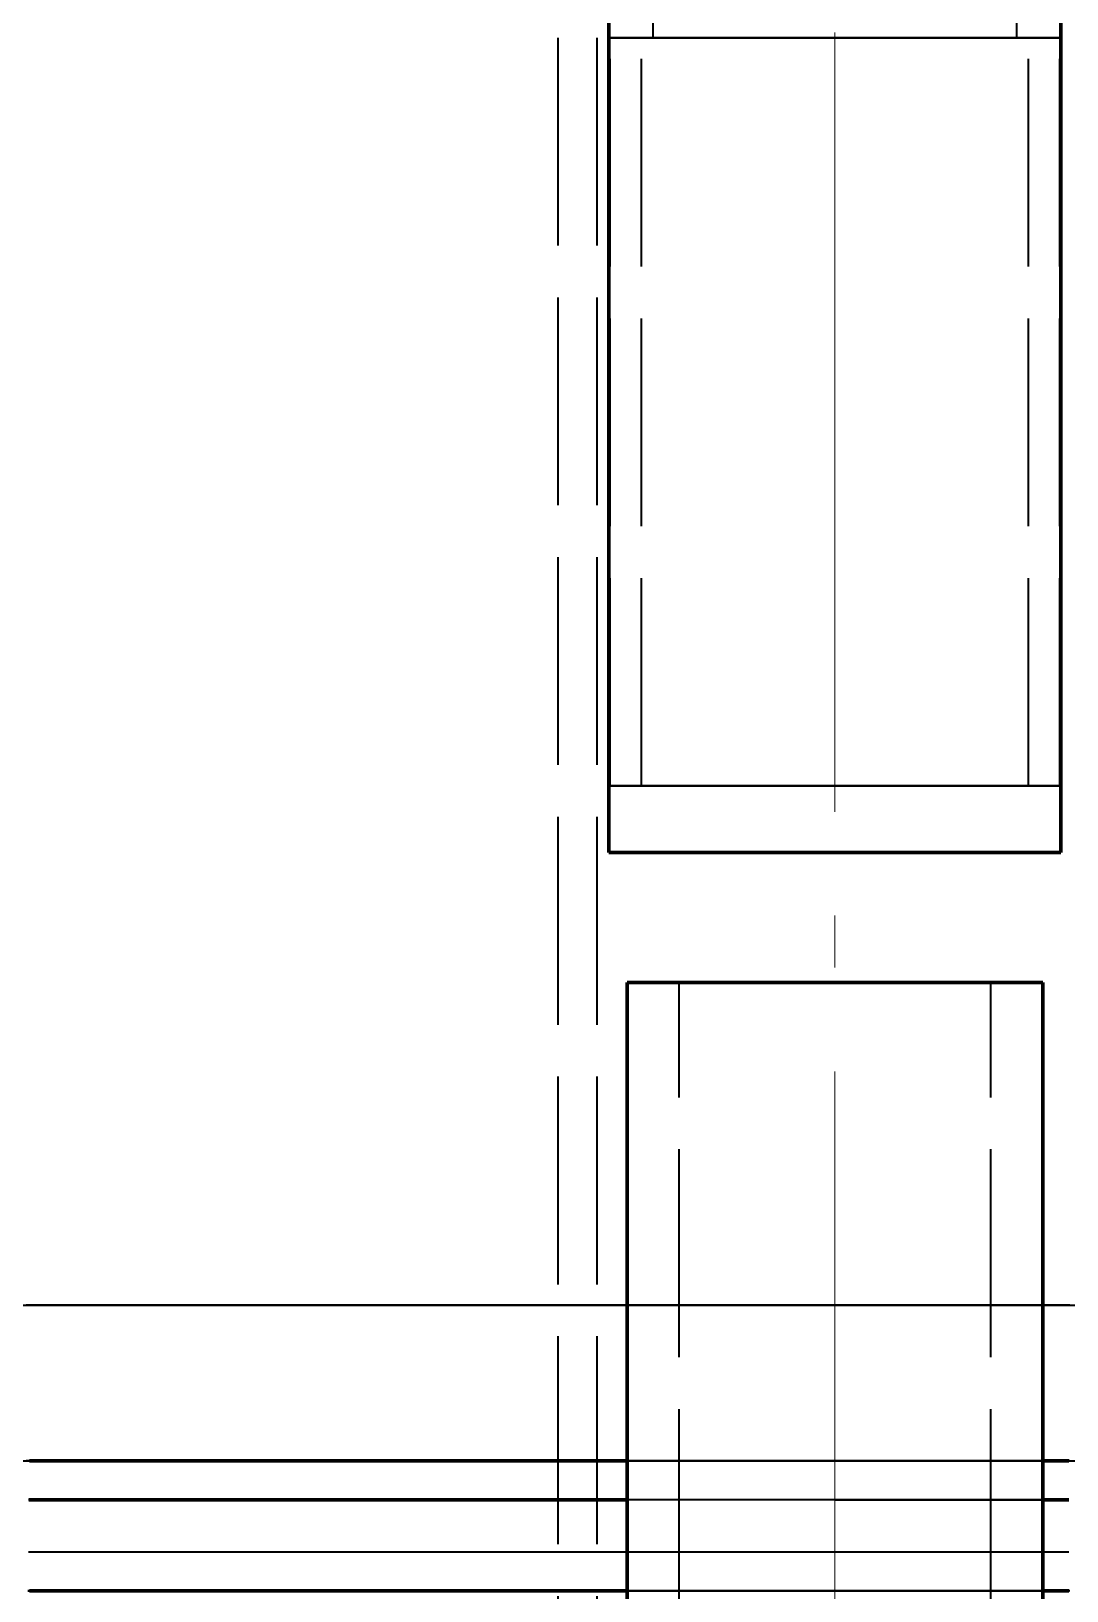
# Model space of a CAD drawing. Header units: millimetres. Extents: x 0 to 2382, y 0 to 420.
# Drawn here: x 300.94 to 320.87, y 313.33 to 343.36 of the extents above; entities that cross this region are included whole.
import ezdxf

# ---------------------------------------------------------------- set-up
doc = ezdxf.new("R2010")
doc.units = ezdxf.units.MM
doc.linetypes.add('IRAM-E-TRAZOS', pattern=[5, 4, -1])
doc.linetypes.add('IRAM-F-TRAZO-PUNTO', pattern=[20, 15, -2, 1, -2])
for name, color, linetype, lineweight in [('01-VISIBLE', 7, 'CONTINUOUS', 70), ('02-OCULTA', 4, 'IRAM-E-TRAZOS', 35), ('03-EJE', 1, 'IRAM-F-TRAZO-PUNTO', 18)]:
    doc.layers.add(name, color=color, linetype=linetype, lineweight=lineweight)

msp = doc.modelspace()

# ---------------------------------------------------------------- linework, layer by layer
at = {"layer": '01-VISIBLE'}
for p, q in [((312.062, 337.541), (312.062, 327.541)), ((320.762, 337.541), (320.762, 327.541)), ((312.412, 192.828), (312.412, 325.041)), ((320.412, 192.828), (320.412, 325.041))]:
    msp.add_line(p, q, dxfattribs=at)
for points in [[(312.062, 337.541), (312.062, 337.791), (312.062, 338.041), (312.062, 338.291), (312.062, 338.541), (312.062, 338.791), (312.062, 339.041), (312.062, 339.291), (312.062, 339.541), (312.062, 339.791), (312.062, 340.041), (312.062, 340.291), (312.062, 340.541), (312.062, 340.791), (312.062, 341.041), (312.062, 341.291), (312.062, 341.541), (312.062, 341.791), (312.062, 342.041), (312.062, 342.291), (312.062, 342.541), (312.062, 342.791), (312.062, 343.041), (312.062, 343.291), (312.062, 343.541)], [(320.762, 337.541), (320.762, 337.791), (320.762, 338.041), (320.762, 338.291), (320.762, 338.541), (320.762, 338.791), (320.762, 339.041), (320.762, 339.291), (320.762, 339.541), (320.762, 339.791), (320.762, 340.041), (320.762, 340.291), (320.762, 340.541), (320.762, 340.791), (320.762, 341.041), (320.762, 341.291), (320.762, 341.541), (320.762, 341.791), (320.762, 342.041), (320.762, 342.291), (320.762, 342.541), (320.762, 342.791), (320.762, 343.041), (320.762, 343.291), (320.762, 343.541)], [(320.762, 327.541), (320.506, 327.541), (320.25, 327.541), (319.994, 327.541), (319.738, 327.541), (319.482, 327.541), (319.226, 327.541), (318.97, 327.541), (318.715, 327.541), (318.459, 327.541), (318.203, 327.541), (317.947, 327.541), (317.691, 327.541), (317.435, 327.541), (317.179, 327.541), (316.923, 327.541), (316.668, 327.541), (316.412, 327.541), (316.156, 327.541), (315.9, 327.541), (315.644, 327.541), (315.388, 327.541), (315.132, 327.541), (314.876, 327.541), (314.62, 327.541), (314.365, 327.541), (314.109, 327.541), (313.853, 327.541), (313.597, 327.541), (313.341, 327.541), (313.085, 327.541), (312.829, 327.541), (312.573, 327.541), (312.318, 327.541), (312.062, 327.541)], [(312.412, 325.041), (312.662, 325.041), (312.912, 325.041), (313.162, 325.041), (313.412, 325.041), (313.662, 325.041), (313.912, 325.041), (314.162, 325.041), (314.412, 325.041), (314.662, 325.041), (314.912, 325.041), (315.162, 325.041), (315.412, 325.041), (315.662, 325.041), (315.912, 325.041), (316.162, 325.041), (316.412, 325.041), (316.662, 325.041), (316.912, 325.041), (317.162, 325.041), (317.412, 325.041), (317.662, 325.041), (317.912, 325.041), (318.162, 325.041), (318.412, 325.041), (318.662, 325.041), (318.912, 325.041), (319.162, 325.041), (319.412, 325.041), (319.662, 325.041), (319.912, 325.041), (320.162, 325.041), (320.412, 325.041)], [(300.912, 315.828), (301.162, 315.828), (301.412, 315.828), (301.662, 315.828), (301.912, 315.828), (302.162, 315.828), (302.412, 315.828), (302.662, 315.828), (302.912, 315.828), (303.162, 315.828), (303.412, 315.828), (303.662, 315.828), (303.912, 315.828), (304.162, 315.828), (304.412, 315.828), (304.662, 315.828), (304.912, 315.828), (305.162, 315.828), (305.412, 315.828), (305.662, 315.828), (305.912, 315.828), (306.162, 315.828), (306.412, 315.828), (306.662, 315.828), (306.912, 315.828), (307.162, 315.828), (307.412, 315.828), (307.662, 315.828), (307.912, 315.828), (308.162, 315.828), (308.412, 315.828), (308.662, 315.828), (308.912, 315.828), (309.162, 315.828), (309.412, 315.828), (309.662, 315.828), (309.912, 315.828), (310.162, 315.828), (310.412, 315.828), (310.662, 315.828), (310.912, 315.828), (311.162, 315.828), (311.412, 315.828), (311.662, 315.828), (311.912, 315.828), (312.162, 315.828), (312.412, 315.828)], [(320.412, 315.828), (320.662, 315.828), (320.912, 315.828)], [(312.412, 315.078), (312.161, 315.078), (311.911, 315.078), (311.661, 315.078), (311.411, 315.078), (311.16, 315.078), (310.91, 315.078), (310.66, 315.078), (310.409, 315.078), (310.159, 315.078), (309.909, 315.078), (309.658, 315.078), (309.408, 315.078), (309.158, 315.078), (308.908, 315.078), (308.657, 315.078), (308.407, 315.078), (308.157, 315.078), (307.906, 315.078), (307.656, 315.078), (307.406, 315.078), (307.156, 315.078), (306.905, 315.078), (306.655, 315.078), (306.405, 315.078), (306.154, 315.078), (305.904, 315.078), (305.654, 315.078), (305.404, 315.078), (305.153, 315.078), (304.903, 315.078), (304.653, 315.078), (304.402, 315.078), (304.152, 315.078), (303.902, 315.078), (303.652, 315.078), (303.401, 315.078), (303.151, 315.078), (302.901, 315.078), (302.65, 315.078), (302.4, 315.078), (302.15, 315.078), (301.9, 315.078), (301.649, 315.078), (301.399, 315.078), (301.149, 315.078), (300.898, 315.078)], [(320.912, 315.078), (320.662, 315.078), (320.412, 315.078)], [(300.912, 313.328), (301.162, 313.328), (301.412, 313.328), (301.662, 313.328), (301.912, 313.328), (302.162, 313.328), (302.412, 313.328), (302.662, 313.328), (302.912, 313.328), (303.162, 313.328), (303.412, 313.328), (303.662, 313.328), (303.912, 313.328), (304.162, 313.328), (304.412, 313.328), (304.662, 313.328), (304.912, 313.328), (305.162, 313.328), (305.412, 313.328), (305.662, 313.328), (305.912, 313.328), (306.162, 313.328), (306.412, 313.328), (306.662, 313.328), (306.912, 313.328), (307.162, 313.328), (307.412, 313.328), (307.662, 313.328), (307.912, 313.328), (308.162, 313.328), (308.412, 313.328), (308.662, 313.328), (308.912, 313.328), (309.162, 313.328), (309.412, 313.328), (309.662, 313.328), (309.912, 313.328), (310.162, 313.328), (310.412, 313.328), (310.662, 313.328), (310.912, 313.328), (311.162, 313.328), (311.412, 313.328), (311.662, 313.328), (311.912, 313.328), (312.162, 313.328), (312.412, 313.328)], [(320.412, 313.328), (320.662, 313.328), (320.912, 313.328)]]:
    msp.add_lwpolyline(points, dxfattribs=at)
at = {"layer": '02-OCULTA'}
for p, q in [((311.087, 179.228), (311.087, 346.966)), ((311.837, 179.228), (311.837, 346.966)), ((312.912, 343.225), (312.912, 345.675)), ((319.912, 343.225), (319.912, 345.675)), ((312.087, 328.825), (312.087, 343.225)), ((312.687, 328.825), (312.687, 343.225)), ((320.137, 328.825), (320.137, 343.225)), ((320.737, 328.825), (320.737, 343.225)), ((313.412, 192.828), (313.412, 325.041)), ((319.412, 192.828), (319.412, 325.041))]:
    msp.add_line(p, q, dxfattribs=at)
for points in [[(316.412, 343.225), (316.157, 343.225), (315.903, 343.225), (315.648, 343.225), (315.394, 343.225), (315.14, 343.225), (314.885, 343.225), (314.631, 343.225), (314.376, 343.225), (314.122, 343.225), (313.868, 343.225), (313.613, 343.225), (313.359, 343.225), (313.104, 343.225), (312.85, 343.225), (312.595, 343.225), (312.341, 343.225), (312.087, 343.225)], [(312.087, 343.225), (312.341, 343.225), (312.595, 343.225), (312.85, 343.225), (313.104, 343.225), (313.359, 343.225), (313.613, 343.225), (313.868, 343.225), (314.122, 343.225), (314.376, 343.225), (314.631, 343.225), (314.885, 343.225), (315.14, 343.225), (315.394, 343.225), (315.648, 343.225), (315.903, 343.225), (316.157, 343.225), (316.412, 343.225), (316.666, 343.225), (316.92, 343.225), (317.175, 343.225), (317.429, 343.225), (317.684, 343.225), (317.938, 343.225), (318.193, 343.225), (318.447, 343.225), (318.701, 343.225), (318.956, 343.225), (319.21, 343.225), (319.465, 343.225), (319.719, 343.225), (319.973, 343.225), (320.228, 343.225), (320.482, 343.225), (320.737, 343.225)], [(316.412, 343.225), (316.146, 343.225), (315.88, 343.225), (315.613, 343.225), (315.347, 343.225), (315.081, 343.225), (314.815, 343.225), (314.549, 343.225), (314.283, 343.225), (314.017, 343.225), (313.751, 343.225), (313.485, 343.225), (313.219, 343.225), (312.953, 343.225), (312.687, 343.225)], [(312.687, 343.225), (312.944, 343.225), (313.2, 343.225), (313.457, 343.225), (313.714, 343.225), (313.971, 343.225), (314.228, 343.225), (314.485, 343.225), (314.742, 343.225), (314.999, 343.225), (315.256, 343.225), (315.513, 343.225), (315.769, 343.225), (316.026, 343.225), (316.283, 343.225), (316.54, 343.225), (316.797, 343.225), (317.054, 343.225), (317.311, 343.225), (317.568, 343.225), (317.825, 343.225), (318.081, 343.225), (318.338, 343.225), (318.595, 343.225), (318.852, 343.225), (319.109, 343.225), (319.366, 343.225), (319.623, 343.225), (319.88, 343.225), (320.137, 343.225)], [(316.412, 343.225), (316.162, 343.225), (315.912, 343.225), (315.662, 343.225), (315.412, 343.225), (315.162, 343.225), (314.912, 343.225), (314.662, 343.225), (314.412, 343.225), (314.162, 343.225), (313.912, 343.225), (313.662, 343.225), (313.412, 343.225), (313.162, 343.225), (312.912, 343.225)], [(312.912, 343.225), (313.162, 343.225), (313.412, 343.225), (313.662, 343.225), (313.912, 343.225), (314.162, 343.225), (314.412, 343.225), (314.662, 343.225), (314.912, 343.225), (315.162, 343.225), (315.412, 343.225), (315.662, 343.225), (315.912, 343.225), (316.162, 343.225), (316.412, 343.225), (316.662, 343.225), (316.912, 343.225), (317.162, 343.225), (317.412, 343.225), (317.662, 343.225), (317.912, 343.225), (318.162, 343.225), (318.412, 343.225), (318.662, 343.225), (318.912, 343.225), (319.162, 343.225), (319.412, 343.225), (319.662, 343.225), (319.912, 343.225)], [(319.912, 343.225), (319.642, 343.225), (319.373, 343.225), (319.104, 343.225), (318.835, 343.225), (318.566, 343.225), (318.296, 343.225), (318.027, 343.225), (317.758, 343.225), (317.489, 343.225), (317.219, 343.225), (316.95, 343.225), (316.681, 343.225), (316.412, 343.225)], [(320.737, 343.225), (320.482, 343.225), (320.228, 343.225), (319.973, 343.225), (319.719, 343.225), (319.465, 343.225), (319.21, 343.225), (318.956, 343.225), (318.701, 343.225), (318.447, 343.225), (318.193, 343.225), (317.938, 343.225), (317.684, 343.225), (317.429, 343.225), (317.175, 343.225), (316.92, 343.225), (316.666, 343.225), (316.412, 343.225)], [(320.137, 343.225), (319.871, 343.225), (319.605, 343.225), (319.338, 343.225), (319.072, 343.225), (318.806, 343.225), (318.54, 343.225), (318.274, 343.225), (318.008, 343.225), (317.742, 343.225), (317.476, 343.225), (317.21, 343.225), (316.944, 343.225), (316.678, 343.225), (316.412, 343.225)], [(316.412, 328.825), (316.157, 328.825), (315.903, 328.825), (315.648, 328.825), (315.394, 328.825), (315.14, 328.825), (314.885, 328.825), (314.631, 328.825), (314.376, 328.825), (314.122, 328.825), (313.868, 328.825), (313.613, 328.825), (313.359, 328.825), (313.104, 328.825), (312.85, 328.825), (312.595, 328.825), (312.341, 328.825), (312.087, 328.825)], [(312.087, 328.825), (312.341, 328.825), (312.595, 328.825), (312.85, 328.825), (313.104, 328.825), (313.359, 328.825), (313.613, 328.825), (313.868, 328.825), (314.122, 328.825), (314.376, 328.825), (314.631, 328.825), (314.885, 328.825), (315.14, 328.825), (315.394, 328.825), (315.648, 328.825), (315.903, 328.825), (316.157, 328.825), (316.412, 328.825), (316.666, 328.825), (316.92, 328.825), (317.175, 328.825), (317.429, 328.825), (317.684, 328.825), (317.938, 328.825), (318.193, 328.825), (318.447, 328.825), (318.701, 328.825), (318.956, 328.825), (319.21, 328.825), (319.465, 328.825), (319.719, 328.825), (319.973, 328.825), (320.228, 328.825), (320.482, 328.825), (320.737, 328.825)], [(316.412, 328.825), (316.146, 328.825), (315.88, 328.825), (315.613, 328.825), (315.347, 328.825), (315.081, 328.825), (314.815, 328.825), (314.549, 328.825), (314.283, 328.825), (314.017, 328.825), (313.751, 328.825), (313.485, 328.825), (313.219, 328.825), (312.953, 328.825), (312.687, 328.825)], [(312.687, 328.825), (312.944, 328.825), (313.2, 328.825), (313.457, 328.825), (313.714, 328.825), (313.971, 328.825), (314.228, 328.825), (314.485, 328.825), (314.742, 328.825), (314.999, 328.825), (315.256, 328.825), (315.513, 328.825), (315.769, 328.825), (316.026, 328.825), (316.283, 328.825), (316.54, 328.825), (316.797, 328.825), (317.054, 328.825), (317.311, 328.825), (317.568, 328.825), (317.825, 328.825), (318.081, 328.825), (318.338, 328.825), (318.595, 328.825), (318.852, 328.825), (319.109, 328.825), (319.366, 328.825), (319.623, 328.825), (319.88, 328.825), (320.137, 328.825)], [(320.737, 328.825), (320.482, 328.825), (320.228, 328.825), (319.973, 328.825), (319.719, 328.825), (319.465, 328.825), (319.21, 328.825), (318.956, 328.825), (318.701, 328.825), (318.447, 328.825), (318.193, 328.825), (317.938, 328.825), (317.684, 328.825), (317.429, 328.825), (317.175, 328.825), (316.92, 328.825), (316.666, 328.825), (316.412, 328.825)], [(320.137, 328.825), (319.871, 328.825), (319.605, 328.825), (319.338, 328.825), (319.072, 328.825), (318.806, 328.825), (318.54, 328.825), (318.274, 328.825), (318.008, 328.825), (317.742, 328.825), (317.476, 328.825), (317.21, 328.825), (316.944, 328.825), (316.678, 328.825), (316.412, 328.825)], [(312.062, 327.541), (312.318, 327.541), (312.573, 327.541), (312.829, 327.541), (313.085, 327.541), (313.341, 327.541), (313.597, 327.541), (313.853, 327.541), (314.109, 327.541), (314.365, 327.541), (314.62, 327.541), (314.876, 327.541), (315.132, 327.541), (315.388, 327.541), (315.644, 327.541), (315.9, 327.541), (316.156, 327.541), (316.412, 327.541)], [(316.412, 327.541), (316.668, 327.541), (316.923, 327.541), (317.179, 327.541), (317.435, 327.541), (317.691, 327.541), (317.947, 327.541), (318.203, 327.541), (318.459, 327.541), (318.715, 327.541), (318.97, 327.541), (319.226, 327.541), (319.482, 327.541), (319.738, 327.541), (319.994, 327.541), (320.25, 327.541), (320.506, 327.541), (320.762, 327.541)], [(316.412, 325.041), (316.162, 325.041), (315.912, 325.041), (315.662, 325.041), (315.412, 325.041), (315.162, 325.041), (314.912, 325.041), (314.662, 325.041), (314.412, 325.041), (314.162, 325.041), (313.912, 325.041), (313.662, 325.041), (313.412, 325.041), (313.162, 325.041), (312.912, 325.041), (312.662, 325.041), (312.412, 325.041)], [(316.412, 325.041), (316.162, 325.041), (315.912, 325.041), (315.662, 325.041), (315.412, 325.041), (315.162, 325.041), (314.912, 325.041), (314.662, 325.041), (314.412, 325.041), (314.162, 325.041), (313.912, 325.041), (313.662, 325.041), (313.412, 325.041)], [(313.412, 325.041), (313.662, 325.041), (313.912, 325.041), (314.162, 325.041), (314.412, 325.041), (314.662, 325.041), (314.912, 325.041), (315.162, 325.041), (315.412, 325.041), (315.662, 325.041), (315.912, 325.041), (316.162, 325.041), (316.412, 325.041), (316.662, 325.041), (316.912, 325.041), (317.162, 325.041), (317.412, 325.041), (317.662, 325.041), (317.912, 325.041), (318.162, 325.041), (318.412, 325.041), (318.662, 325.041), (318.912, 325.041), (319.162, 325.041), (319.412, 325.041)], [(320.412, 325.041), (320.145, 325.041), (319.878, 325.041), (319.612, 325.041), (319.345, 325.041), (319.078, 325.041), (318.812, 325.041), (318.545, 325.041), (318.278, 325.041), (318.012, 325.041), (317.745, 325.041), (317.478, 325.041), (317.212, 325.041), (316.945, 325.041), (316.678, 325.041), (316.412, 325.041)], [(319.412, 325.041), (319.139, 325.041), (318.866, 325.041), (318.593, 325.041), (318.321, 325.041), (318.048, 325.041), (317.775, 325.041), (317.503, 325.041), (317.23, 325.041), (316.957, 325.041), (316.684, 325.041), (316.412, 325.041)], [(300.762, 318.828), (301.012, 318.828), (301.262, 318.828), (301.513, 318.828), (301.763, 318.828), (302.014, 318.828), (302.264, 318.828), (302.514, 318.828), (302.765, 318.828), (303.015, 318.828), (303.266, 318.828), (303.516, 318.828), (303.766, 318.828), (304.017, 318.828), (304.267, 318.828), (304.518, 318.828), (304.768, 318.828), (305.018, 318.828), (305.269, 318.828), (305.519, 318.828), (305.77, 318.828), (306.02, 318.828), (306.27, 318.828), (306.521, 318.828), (306.771, 318.828), (307.022, 318.828), (307.272, 318.828), (307.522, 318.828), (307.773, 318.828), (308.023, 318.828), (308.274, 318.828), (308.524, 318.828), (308.774, 318.828), (309.025, 318.828), (309.275, 318.828), (309.526, 318.828), (309.776, 318.828), (310.026, 318.828), (310.277, 318.828), (310.527, 318.828), (310.778, 318.828), (311.028, 318.828), (311.278, 318.828), (311.529, 318.828), (311.779, 318.828), (312.03, 318.828), (312.28, 318.828), (312.53, 318.828), (312.781, 318.828), (313.031, 318.828), (313.282, 318.828), (313.532, 318.828), (313.782, 318.828), (314.033, 318.828), (314.283, 318.828), (314.534, 318.828), (314.784, 318.828), (315.034, 318.828), (315.285, 318.828), (315.535, 318.828), (315.786, 318.828), (316.036, 318.828), (316.286, 318.828), (316.537, 318.828), (316.787, 318.828), (317.038, 318.828), (317.288, 318.828), (317.538, 318.828), (317.789, 318.828), (318.039, 318.828), (318.29, 318.828), (318.54, 318.828), (318.79, 318.828), (319.041, 318.828), (319.291, 318.828), (319.542, 318.828), (319.792, 318.828), (320.042, 318.828), (320.293, 318.828), (320.543, 318.828), (320.794, 318.828), (321.044, 318.828)], [(316.412, 318.828), (316.161, 318.828), (315.91, 318.828), (315.658, 318.828), (315.407, 318.828), (315.156, 318.828), (314.905, 318.828), (314.654, 318.828), (314.403, 318.828), (314.152, 318.828), (313.901, 318.828), (313.65, 318.828), (313.399, 318.828), (313.148, 318.828), (312.897, 318.828), (312.646, 318.828), (312.394, 318.828), (312.143, 318.828), (311.892, 318.828), (311.641, 318.828), (311.39, 318.828), (311.139, 318.828), (310.888, 318.828), (310.637, 318.828), (310.386, 318.828), (310.135, 318.828), (309.884, 318.828), (309.633, 318.828), (309.382, 318.828), (309.13, 318.828), (308.879, 318.828), (308.628, 318.828), (308.377, 318.828), (308.126, 318.828), (307.875, 318.828), (307.624, 318.828), (307.373, 318.828), (307.122, 318.828), (306.871, 318.828), (306.62, 318.828), (306.369, 318.828), (306.118, 318.828), (305.867, 318.828), (305.615, 318.828), (305.364, 318.828), (305.113, 318.828), (304.862, 318.828), (304.611, 318.828), (304.36, 318.828), (304.109, 318.828), (303.858, 318.828), (303.607, 318.828), (303.356, 318.828), (303.105, 318.828), (302.854, 318.828), (302.603, 318.828), (302.351, 318.828), (302.1, 318.828), (301.849, 318.828), (301.598, 318.828), (301.347, 318.828), (301.096, 318.828), (300.845, 318.828)], [(316.412, 318.828), (316.161, 318.828), (315.911, 318.828), (315.66, 318.828), (315.41, 318.828), (315.159, 318.828), (314.908, 318.828), (314.658, 318.828), (314.407, 318.828), (314.157, 318.828), (313.906, 318.828), (313.656, 318.828), (313.405, 318.828), (313.155, 318.828), (312.904, 318.828), (312.654, 318.828), (312.403, 318.828), (312.153, 318.828), (311.902, 318.828), (311.652, 318.828), (311.401, 318.828), (311.15, 318.828), (310.9, 318.828), (310.649, 318.828), (310.399, 318.828), (310.148, 318.828), (309.898, 318.828), (309.647, 318.828), (309.397, 318.828), (309.146, 318.828), (308.896, 318.828), (308.645, 318.828), (308.395, 318.828), (308.144, 318.828), (307.894, 318.828), (307.643, 318.828), (307.393, 318.828), (307.142, 318.828), (306.891, 318.828), (306.641, 318.828), (306.39, 318.828), (306.14, 318.828), (305.889, 318.828), (305.639, 318.828), (305.388, 318.828), (305.138, 318.828), (304.887, 318.828), (304.637, 318.828), (304.386, 318.828), (304.136, 318.828), (303.885, 318.828), (303.635, 318.828), (303.384, 318.828), (303.133, 318.828), (302.883, 318.828), (302.632, 318.828), (302.382, 318.828), (302.131, 318.828), (301.881, 318.828), (301.63, 318.828), (301.38, 318.828), (301.129, 318.828), (300.879, 318.828)], [(300.879, 318.828), (301.129, 318.828), (301.38, 318.828), (301.63, 318.828), (301.881, 318.828), (302.131, 318.828), (302.382, 318.828), (302.632, 318.828), (302.883, 318.828), (303.133, 318.828), (303.384, 318.828), (303.635, 318.828), (303.885, 318.828), (304.136, 318.828), (304.386, 318.828), (304.637, 318.828), (304.887, 318.828), (305.138, 318.828), (305.388, 318.828), (305.639, 318.828), (305.889, 318.828), (306.14, 318.828), (306.39, 318.828), (306.641, 318.828), (306.891, 318.828), (307.142, 318.828), (307.393, 318.828), (307.643, 318.828), (307.894, 318.828), (308.144, 318.828), (308.395, 318.828), (308.645, 318.828), (308.896, 318.828), (309.146, 318.828), (309.397, 318.828), (309.647, 318.828), (309.898, 318.828), (310.148, 318.828), (310.399, 318.828), (310.649, 318.828), (310.9, 318.828), (311.15, 318.828), (311.401, 318.828), (311.652, 318.828), (311.902, 318.828), (312.153, 318.828), (312.403, 318.828), (312.654, 318.828), (312.904, 318.828), (313.155, 318.828), (313.405, 318.828), (313.656, 318.828), (313.906, 318.828), (314.157, 318.828), (314.407, 318.828), (314.658, 318.828), (314.908, 318.828), (315.159, 318.828), (315.41, 318.828), (315.66, 318.828), (315.911, 318.828), (316.161, 318.828), (316.412, 318.828), (316.662, 318.828), (316.913, 318.828), (317.163, 318.828), (317.414, 318.828), (317.664, 318.828), (317.915, 318.828), (318.165, 318.828), (318.416, 318.828), (318.666, 318.828), (318.917, 318.828), (319.168, 318.828), (319.418, 318.828), (319.669, 318.828), (319.919, 318.828), (320.17, 318.828), (320.42, 318.828), (320.671, 318.828), (320.921, 318.828)], [(320.921, 318.828), (320.671, 318.828), (320.42, 318.828), (320.17, 318.828), (319.919, 318.828), (319.669, 318.828), (319.418, 318.828), (319.168, 318.828), (318.917, 318.828), (318.666, 318.828), (318.416, 318.828), (318.165, 318.828), (317.915, 318.828), (317.664, 318.828), (317.414, 318.828), (317.163, 318.828), (316.913, 318.828), (316.662, 318.828), (316.412, 318.828)], [(320.931, 318.828), (320.68, 318.828), (320.429, 318.828), (320.178, 318.828), (319.927, 318.828), (319.676, 318.828), (319.425, 318.828), (319.173, 318.828), (318.922, 318.828), (318.671, 318.828), (318.42, 318.828), (318.169, 318.828), (317.918, 318.828), (317.667, 318.828), (317.416, 318.828), (317.165, 318.828), (316.914, 318.828), (316.663, 318.828), (316.412, 318.828)], [(300.762, 315.828), (301.012, 315.828), (301.262, 315.828), (301.513, 315.828), (301.763, 315.828), (302.014, 315.828), (302.264, 315.828), (302.514, 315.828), (302.765, 315.828), (303.015, 315.828), (303.266, 315.828), (303.516, 315.828), (303.766, 315.828), (304.017, 315.828), (304.267, 315.828), (304.518, 315.828), (304.768, 315.828), (305.018, 315.828), (305.269, 315.828), (305.519, 315.828), (305.77, 315.828), (306.02, 315.828), (306.27, 315.828), (306.521, 315.828), (306.771, 315.828), (307.022, 315.828), (307.272, 315.828), (307.522, 315.828), (307.773, 315.828), (308.023, 315.828), (308.274, 315.828), (308.524, 315.828), (308.774, 315.828), (309.025, 315.828), (309.275, 315.828), (309.526, 315.828), (309.776, 315.828), (310.026, 315.828), (310.277, 315.828), (310.527, 315.828), (310.778, 315.828), (311.028, 315.828), (311.278, 315.828), (311.529, 315.828), (311.779, 315.828), (312.03, 315.828), (312.28, 315.828), (312.53, 315.828), (312.781, 315.828), (313.031, 315.828), (313.282, 315.828), (313.532, 315.828), (313.782, 315.828), (314.033, 315.828), (314.283, 315.828), (314.534, 315.828), (314.784, 315.828), (315.034, 315.828), (315.285, 315.828), (315.535, 315.828), (315.786, 315.828), (316.036, 315.828), (316.286, 315.828), (316.537, 315.828), (316.787, 315.828), (317.038, 315.828), (317.288, 315.828), (317.538, 315.828), (317.789, 315.828), (318.039, 315.828), (318.29, 315.828), (318.54, 315.828), (318.79, 315.828), (319.041, 315.828), (319.291, 315.828), (319.542, 315.828), (319.792, 315.828), (320.042, 315.828), (320.293, 315.828), (320.543, 315.828), (320.794, 315.828), (321.044, 315.828)], [(316.412, 315.828), (316.161, 315.828), (315.91, 315.828), (315.658, 315.828), (315.407, 315.828), (315.156, 315.828), (314.905, 315.828), (314.654, 315.828), (314.403, 315.828), (314.152, 315.828), (313.901, 315.828), (313.65, 315.828), (313.399, 315.828), (313.148, 315.828), (312.897, 315.828), (312.646, 315.828), (312.394, 315.828), (312.143, 315.828), (311.892, 315.828), (311.641, 315.828), (311.39, 315.828), (311.139, 315.828), (310.888, 315.828), (310.637, 315.828), (310.386, 315.828), (310.135, 315.828), (309.884, 315.828), (309.633, 315.828), (309.382, 315.828), (309.13, 315.828), (308.879, 315.828), (308.628, 315.828), (308.377, 315.828), (308.126, 315.828), (307.875, 315.828), (307.624, 315.828), (307.373, 315.828), (307.122, 315.828), (306.871, 315.828), (306.62, 315.828), (306.369, 315.828), (306.118, 315.828), (305.867, 315.828), (305.615, 315.828), (305.364, 315.828), (305.113, 315.828), (304.862, 315.828), (304.611, 315.828), (304.36, 315.828), (304.109, 315.828), (303.858, 315.828), (303.607, 315.828), (303.356, 315.828), (303.105, 315.828), (302.854, 315.828), (302.603, 315.828), (302.351, 315.828), (302.1, 315.828), (301.849, 315.828), (301.598, 315.828), (301.347, 315.828), (301.096, 315.828), (300.845, 315.828)], [(316.412, 315.828), (316.161, 315.828), (315.911, 315.828), (315.66, 315.828), (315.41, 315.828), (315.159, 315.828), (314.908, 315.828), (314.658, 315.828), (314.407, 315.828), (314.157, 315.828), (313.906, 315.828), (313.656, 315.828), (313.405, 315.828), (313.155, 315.828), (312.904, 315.828), (312.654, 315.828), (312.403, 315.828), (312.153, 315.828), (311.902, 315.828), (311.652, 315.828), (311.401, 315.828), (311.15, 315.828), (310.9, 315.828), (310.649, 315.828), (310.399, 315.828), (310.148, 315.828), (309.898, 315.828), (309.647, 315.828), (309.397, 315.828), (309.146, 315.828), (308.896, 315.828), (308.645, 315.828), (308.395, 315.828), (308.144, 315.828), (307.894, 315.828), (307.643, 315.828), (307.393, 315.828), (307.142, 315.828), (306.891, 315.828), (306.641, 315.828), (306.39, 315.828), (306.14, 315.828), (305.889, 315.828), (305.639, 315.828), (305.388, 315.828), (305.138, 315.828), (304.887, 315.828), (304.637, 315.828), (304.386, 315.828), (304.136, 315.828), (303.885, 315.828), (303.635, 315.828), (303.384, 315.828), (303.133, 315.828), (302.883, 315.828), (302.632, 315.828), (302.382, 315.828), (302.131, 315.828), (301.881, 315.828), (301.63, 315.828), (301.38, 315.828), (301.129, 315.828), (300.879, 315.828)], [(300.879, 315.828), (301.129, 315.828), (301.38, 315.828), (301.63, 315.828), (301.881, 315.828), (302.131, 315.828), (302.382, 315.828), (302.632, 315.828), (302.883, 315.828), (303.133, 315.828), (303.384, 315.828), (303.635, 315.828), (303.885, 315.828), (304.136, 315.828), (304.386, 315.828), (304.637, 315.828), (304.887, 315.828), (305.138, 315.828), (305.388, 315.828), (305.639, 315.828), (305.889, 315.828), (306.14, 315.828), (306.39, 315.828), (306.641, 315.828), (306.891, 315.828), (307.142, 315.828), (307.393, 315.828), (307.643, 315.828), (307.894, 315.828), (308.144, 315.828), (308.395, 315.828), (308.645, 315.828), (308.896, 315.828), (309.146, 315.828), (309.397, 315.828), (309.647, 315.828), (309.898, 315.828), (310.148, 315.828), (310.399, 315.828), (310.649, 315.828), (310.9, 315.828), (311.15, 315.828), (311.401, 315.828), (311.652, 315.828), (311.902, 315.828), (312.153, 315.828), (312.403, 315.828), (312.654, 315.828), (312.904, 315.828), (313.155, 315.828), (313.405, 315.828), (313.656, 315.828), (313.906, 315.828), (314.157, 315.828), (314.407, 315.828), (314.658, 315.828), (314.908, 315.828), (315.159, 315.828), (315.41, 315.828), (315.66, 315.828), (315.911, 315.828), (316.161, 315.828), (316.412, 315.828), (316.662, 315.828), (316.913, 315.828), (317.163, 315.828), (317.414, 315.828), (317.664, 315.828), (317.915, 315.828), (318.165, 315.828), (318.416, 315.828), (318.666, 315.828), (318.917, 315.828), (319.168, 315.828), (319.418, 315.828), (319.669, 315.828), (319.919, 315.828), (320.17, 315.828), (320.42, 315.828), (320.671, 315.828), (320.921, 315.828)], [(316.412, 315.828), (316.161, 315.828), (315.911, 315.828), (315.66, 315.828), (315.41, 315.828), (315.159, 315.828), (314.908, 315.828), (314.658, 315.828), (314.407, 315.828), (314.157, 315.828), (313.906, 315.828), (313.656, 315.828), (313.405, 315.828), (313.155, 315.828), (312.904, 315.828), (312.654, 315.828), (312.403, 315.828), (312.153, 315.828), (311.902, 315.828), (311.652, 315.828), (311.401, 315.828), (311.15, 315.828), (310.9, 315.828), (310.649, 315.828), (310.399, 315.828), (310.148, 315.828), (309.898, 315.828), (309.647, 315.828), (309.397, 315.828), (309.146, 315.828), (308.896, 315.828), (308.645, 315.828), (308.395, 315.828), (308.144, 315.828), (307.894, 315.828), (307.643, 315.828), (307.393, 315.828), (307.142, 315.828), (306.891, 315.828), (306.641, 315.828), (306.39, 315.828), (306.14, 315.828), (305.889, 315.828), (305.639, 315.828), (305.388, 315.828), (305.138, 315.828), (304.887, 315.828), (304.637, 315.828), (304.386, 315.828), (304.136, 315.828), (303.885, 315.828), (303.635, 315.828), (303.384, 315.828), (303.133, 315.828), (302.883, 315.828), (302.632, 315.828), (302.382, 315.828), (302.131, 315.828), (301.881, 315.828), (301.63, 315.828), (301.38, 315.828), (301.129, 315.828), (300.879, 315.828)], [(300.879, 315.828), (301.129, 315.828), (301.38, 315.828), (301.63, 315.828), (301.881, 315.828), (302.131, 315.828), (302.382, 315.828), (302.632, 315.828), (302.883, 315.828), (303.133, 315.828), (303.384, 315.828), (303.635, 315.828), (303.885, 315.828), (304.136, 315.828), (304.386, 315.828), (304.637, 315.828), (304.887, 315.828), (305.138, 315.828), (305.388, 315.828), (305.639, 315.828), (305.889, 315.828), (306.14, 315.828), (306.39, 315.828), (306.641, 315.828), (306.891, 315.828), (307.142, 315.828), (307.393, 315.828), (307.643, 315.828), (307.894, 315.828), (308.144, 315.828), (308.395, 315.828), (308.645, 315.828), (308.896, 315.828), (309.146, 315.828), (309.397, 315.828), (309.647, 315.828), (309.898, 315.828), (310.148, 315.828), (310.399, 315.828), (310.649, 315.828), (310.9, 315.828), (311.15, 315.828), (311.401, 315.828), (311.652, 315.828), (311.902, 315.828), (312.153, 315.828), (312.403, 315.828), (312.654, 315.828), (312.904, 315.828), (313.155, 315.828), (313.405, 315.828), (313.656, 315.828), (313.906, 315.828), (314.157, 315.828), (314.407, 315.828), (314.658, 315.828), (314.908, 315.828), (315.159, 315.828), (315.41, 315.828), (315.66, 315.828), (315.911, 315.828), (316.161, 315.828), (316.412, 315.828), (316.662, 315.828), (316.913, 315.828), (317.163, 315.828), (317.414, 315.828), (317.664, 315.828), (317.915, 315.828), (318.165, 315.828), (318.416, 315.828), (318.666, 315.828), (318.917, 315.828), (319.168, 315.828), (319.418, 315.828), (319.669, 315.828), (319.919, 315.828), (320.17, 315.828), (320.42, 315.828), (320.671, 315.828), (320.921, 315.828)], [(316.412, 315.828), (316.162, 315.828), (315.912, 315.828), (315.662, 315.828), (315.412, 315.828), (315.162, 315.828), (314.912, 315.828), (314.662, 315.828), (314.412, 315.828), (314.162, 315.828), (313.912, 315.828), (313.662, 315.828), (313.412, 315.828), (313.162, 315.828), (312.912, 315.828), (312.662, 315.828), (312.412, 315.828), (312.162, 315.828), (311.912, 315.828), (311.662, 315.828), (311.412, 315.828), (311.162, 315.828), (310.912, 315.828), (310.662, 315.828), (310.412, 315.828), (310.162, 315.828), (309.912, 315.828), (309.662, 315.828), (309.412, 315.828), (309.162, 315.828), (308.912, 315.828), (308.662, 315.828), (308.412, 315.828), (308.162, 315.828), (307.912, 315.828), (307.662, 315.828), (307.412, 315.828), (307.162, 315.828), (306.912, 315.828), (306.662, 315.828), (306.412, 315.828), (306.162, 315.828), (305.912, 315.828), (305.662, 315.828), (305.412, 315.828), (305.162, 315.828), (304.912, 315.828), (304.662, 315.828), (304.412, 315.828), (304.162, 315.828), (303.912, 315.828), (303.662, 315.828), (303.412, 315.828), (303.162, 315.828), (302.912, 315.828), (302.662, 315.828), (302.412, 315.828), (302.162, 315.828), (301.912, 315.828), (301.662, 315.828), (301.412, 315.828), (301.162, 315.828), (300.912, 315.828)], [(312.412, 315.828), (312.67, 315.828), (312.928, 315.828), (313.186, 315.828), (313.444, 315.828), (313.702, 315.828), (313.96, 315.828), (314.218, 315.828), (314.476, 315.828), (314.734, 315.828), (314.992, 315.828), (315.25, 315.828), (315.508, 315.828), (315.767, 315.828), (316.025, 315.828), (316.283, 315.828), (316.541, 315.828), (316.799, 315.828), (317.057, 315.828), (317.315, 315.828), (317.573, 315.828), (317.831, 315.828), (318.089, 315.828), (318.347, 315.828), (318.605, 315.828), (318.863, 315.828), (319.121, 315.828), (319.379, 315.828), (319.637, 315.828), (319.896, 315.828), (320.154, 315.828), (320.412, 315.828)], [(320.921, 315.828), (320.671, 315.828), (320.42, 315.828), (320.17, 315.828), (319.919, 315.828), (319.669, 315.828), (319.418, 315.828), (319.168, 315.828), (318.917, 315.828), (318.666, 315.828), (318.416, 315.828), (318.165, 315.828), (317.915, 315.828), (317.664, 315.828), (317.414, 315.828), (317.163, 315.828), (316.913, 315.828), (316.662, 315.828), (316.412, 315.828)], [(320.931, 315.828), (320.68, 315.828), (320.429, 315.828), (320.178, 315.828), (319.927, 315.828), (319.676, 315.828), (319.425, 315.828), (319.173, 315.828), (318.922, 315.828), (318.671, 315.828), (318.42, 315.828), (318.169, 315.828), (317.918, 315.828), (317.667, 315.828), (317.416, 315.828), (317.165, 315.828), (316.914, 315.828), (316.663, 315.828), (316.412, 315.828)], [(320.935, 315.828), (320.684, 315.828), (320.433, 315.828), (320.182, 315.828), (319.93, 315.828), (319.679, 315.828), (319.428, 315.828), (319.176, 315.828), (318.925, 315.828), (318.674, 315.828), (318.422, 315.828), (318.171, 315.828), (317.92, 315.828), (317.668, 315.828), (317.417, 315.828), (317.166, 315.828), (316.914, 315.828), (316.663, 315.828), (316.412, 315.828)], [(320.921, 315.828), (320.671, 315.828), (320.42, 315.828), (320.17, 315.828), (319.919, 315.828), (319.669, 315.828), (319.418, 315.828), (319.168, 315.828), (318.917, 315.828), (318.666, 315.828), (318.416, 315.828), (318.165, 315.828), (317.915, 315.828), (317.664, 315.828), (317.414, 315.828), (317.163, 315.828), (316.913, 315.828), (316.662, 315.828), (316.412, 315.828)], [(316.412, 315.078), (316.161, 315.078), (315.911, 315.078), (315.661, 315.078), (315.411, 315.078), (315.16, 315.078), (314.91, 315.078), (314.66, 315.078), (314.41, 315.078), (314.159, 315.078), (313.909, 315.078), (313.659, 315.078), (313.409, 315.078), (313.158, 315.078), (312.908, 315.078), (312.658, 315.078), (312.407, 315.078), (312.157, 315.078), (311.907, 315.078), (311.657, 315.078), (311.406, 315.078), (311.156, 315.078), (310.906, 315.078), (310.656, 315.078), (310.405, 315.078), (310.155, 315.078), (309.905, 315.078), (309.655, 315.078), (309.404, 315.078), (309.154, 315.078), (308.904, 315.078), (308.654, 315.078), (308.403, 315.078), (308.153, 315.078), (307.903, 315.078), (307.652, 315.078), (307.402, 315.078), (307.152, 315.078), (306.902, 315.078), (306.651, 315.078), (306.401, 315.078), (306.151, 315.078), (305.901, 315.078), (305.65, 315.078), (305.4, 315.078), (305.15, 315.078), (304.9, 315.078), (304.649, 315.078), (304.399, 315.078), (304.149, 315.078), (303.899, 315.078), (303.648, 315.078), (303.398, 315.078), (303.148, 315.078), (302.897, 315.078), (302.647, 315.078), (302.397, 315.078), (302.147, 315.078), (301.896, 315.078), (301.646, 315.078), (301.396, 315.078), (301.146, 315.078), (300.895, 315.078)], [(320.412, 315.078), (320.154, 315.078), (319.896, 315.078), (319.637, 315.078), (319.379, 315.078), (319.121, 315.078), (318.863, 315.078), (318.605, 315.078), (318.347, 315.078), (318.089, 315.078), (317.831, 315.078), (317.573, 315.078), (317.315, 315.078), (317.057, 315.078), (316.799, 315.078), (316.541, 315.078), (316.283, 315.078), (316.025, 315.078), (315.767, 315.078), (315.508, 315.078), (315.25, 315.078), (314.992, 315.078), (314.734, 315.078), (314.476, 315.078), (314.218, 315.078), (313.96, 315.078), (313.702, 315.078), (313.444, 315.078), (313.186, 315.078), (312.928, 315.078), (312.67, 315.078), (312.412, 315.078)], [(316.412, 315.078), (316.662, 315.078), (316.912, 315.078), (317.162, 315.078), (317.413, 315.078), (317.663, 315.078), (317.913, 315.078), (318.164, 315.078), (318.414, 315.078), (318.664, 315.078), (318.914, 315.078), (319.165, 315.078), (319.415, 315.078), (319.665, 315.078), (319.915, 315.078), (320.166, 315.078), (320.416, 315.078), (320.666, 315.078), (320.916, 315.078)], [(300.895, 314.078), (301.146, 314.078), (301.396, 314.078), (301.646, 314.078), (301.896, 314.078), (302.147, 314.078), (302.397, 314.078), (302.647, 314.078), (302.897, 314.078), (303.148, 314.078), (303.398, 314.078), (303.648, 314.078), (303.898, 314.078), (304.149, 314.078), (304.399, 314.078), (304.649, 314.078), (304.899, 314.078), (305.15, 314.078), (305.4, 314.078), (305.65, 314.078), (305.901, 314.078), (306.151, 314.078), (306.401, 314.078), (306.651, 314.078), (306.902, 314.078), (307.152, 314.078), (307.402, 314.078), (307.652, 314.078), (307.903, 314.078), (308.153, 314.078), (308.403, 314.078), (308.653, 314.078), (308.904, 314.078), (309.154, 314.078), (309.404, 314.078), (309.655, 314.078), (309.905, 314.078), (310.155, 314.078), (310.405, 314.078), (310.656, 314.078), (310.906, 314.078), (311.156, 314.078), (311.406, 314.078), (311.657, 314.078), (311.907, 314.078), (312.157, 314.078), (312.407, 314.078), (312.658, 314.078), (312.908, 314.078), (313.158, 314.078), (313.408, 314.078), (313.659, 314.078), (313.909, 314.078), (314.159, 314.078), (314.41, 314.078), (314.66, 314.078), (314.91, 314.078), (315.16, 314.078), (315.411, 314.078), (315.661, 314.078), (315.911, 314.078), (316.161, 314.078), (316.412, 314.078)], [(300.895, 314.078), (301.146, 314.078), (301.396, 314.078), (301.646, 314.078), (301.896, 314.078), (302.147, 314.078), (302.397, 314.078), (302.647, 314.078), (302.897, 314.078), (303.148, 314.078), (303.398, 314.078), (303.648, 314.078), (303.898, 314.078), (304.149, 314.078), (304.399, 314.078), (304.649, 314.078), (304.899, 314.078), (305.15, 314.078), (305.4, 314.078), (305.65, 314.078), (305.901, 314.078), (306.151, 314.078), (306.401, 314.078), (306.651, 314.078), (306.902, 314.078), (307.152, 314.078), (307.402, 314.078), (307.652, 314.078), (307.903, 314.078), (308.153, 314.078), (308.403, 314.078), (308.653, 314.078), (308.904, 314.078), (309.154, 314.078), (309.404, 314.078), (309.655, 314.078), (309.905, 314.078), (310.155, 314.078), (310.405, 314.078), (310.656, 314.078), (310.906, 314.078), (311.156, 314.078), (311.406, 314.078), (311.657, 314.078), (311.907, 314.078), (312.157, 314.078), (312.407, 314.078), (312.658, 314.078), (312.908, 314.078), (313.158, 314.078), (313.408, 314.078), (313.659, 314.078), (313.909, 314.078), (314.159, 314.078), (314.41, 314.078), (314.66, 314.078), (314.91, 314.078), (315.16, 314.078), (315.411, 314.078), (315.661, 314.078), (315.911, 314.078), (316.161, 314.078), (316.412, 314.078), (316.662, 314.078), (316.912, 314.078), (317.162, 314.078), (317.413, 314.078), (317.663, 314.078), (317.913, 314.078), (318.164, 314.078), (318.414, 314.078), (318.664, 314.078), (318.914, 314.078), (319.165, 314.078), (319.415, 314.078), (319.665, 314.078), (319.915, 314.078), (320.166, 314.078), (320.416, 314.078), (320.666, 314.078), (320.916, 314.078)], [(316.412, 314.078), (316.662, 314.078), (316.912, 314.078), (317.162, 314.078), (317.413, 314.078), (317.663, 314.078), (317.913, 314.078), (318.164, 314.078), (318.414, 314.078), (318.664, 314.078), (318.914, 314.078), (319.165, 314.078), (319.415, 314.078), (319.665, 314.078), (319.915, 314.078), (320.166, 314.078), (320.416, 314.078), (320.666, 314.078), (320.916, 314.078)], [(316.412, 313.328), (316.161, 313.328), (315.911, 313.328), (315.66, 313.328), (315.41, 313.328), (315.159, 313.328), (314.908, 313.328), (314.658, 313.328), (314.407, 313.328), (314.157, 313.328), (313.906, 313.328), (313.656, 313.328), (313.405, 313.328), (313.155, 313.328), (312.904, 313.328), (312.654, 313.328), (312.403, 313.328), (312.153, 313.328), (311.902, 313.328), (311.652, 313.328), (311.401, 313.328), (311.15, 313.328), (310.9, 313.328), (310.649, 313.328), (310.399, 313.328), (310.148, 313.328), (309.898, 313.328), (309.647, 313.328), (309.397, 313.328), (309.146, 313.328), (308.896, 313.328), (308.645, 313.328), (308.395, 313.328), (308.144, 313.328), (307.894, 313.328), (307.643, 313.328), (307.393, 313.328), (307.142, 313.328), (306.891, 313.328), (306.641, 313.328), (306.39, 313.328), (306.14, 313.328), (305.889, 313.328), (305.639, 313.328), (305.388, 313.328), (305.138, 313.328), (304.887, 313.328), (304.637, 313.328), (304.386, 313.328), (304.136, 313.328), (303.885, 313.328), (303.635, 313.328), (303.384, 313.328), (303.133, 313.328), (302.883, 313.328), (302.632, 313.328), (302.382, 313.328), (302.131, 313.328), (301.881, 313.328), (301.63, 313.328), (301.38, 313.328), (301.129, 313.328), (300.879, 313.328)], [(300.879, 313.328), (301.129, 313.328), (301.38, 313.328), (301.63, 313.328), (301.881, 313.328), (302.131, 313.328), (302.382, 313.328), (302.632, 313.328), (302.883, 313.328), (303.133, 313.328), (303.384, 313.328), (303.635, 313.328), (303.885, 313.328), (304.136, 313.328), (304.386, 313.328), (304.637, 313.328), (304.887, 313.328), (305.138, 313.328), (305.388, 313.328), (305.639, 313.328), (305.889, 313.328), (306.14, 313.328), (306.39, 313.328), (306.641, 313.328), (306.891, 313.328), (307.142, 313.328), (307.393, 313.328), (307.643, 313.328), (307.894, 313.328), (308.144, 313.328), (308.395, 313.328), (308.645, 313.328), (308.896, 313.328), (309.146, 313.328), (309.397, 313.328), (309.647, 313.328), (309.898, 313.328), (310.148, 313.328), (310.399, 313.328), (310.649, 313.328), (310.9, 313.328), (311.15, 313.328), (311.401, 313.328), (311.652, 313.328), (311.902, 313.328), (312.153, 313.328), (312.403, 313.328), (312.654, 313.328), (312.904, 313.328), (313.155, 313.328), (313.405, 313.328), (313.656, 313.328), (313.906, 313.328), (314.157, 313.328), (314.407, 313.328), (314.658, 313.328), (314.908, 313.328), (315.159, 313.328), (315.41, 313.328), (315.66, 313.328), (315.911, 313.328), (316.161, 313.328), (316.412, 313.328), (316.662, 313.328), (316.913, 313.328), (317.163, 313.328), (317.414, 313.328), (317.664, 313.328), (317.915, 313.328), (318.165, 313.328), (318.416, 313.328), (318.666, 313.328), (318.917, 313.328), (319.168, 313.328), (319.418, 313.328), (319.669, 313.328), (319.919, 313.328), (320.17, 313.328), (320.42, 313.328), (320.671, 313.328), (320.921, 313.328)], [(316.412, 313.328), (316.162, 313.328), (315.912, 313.328), (315.662, 313.328), (315.412, 313.328), (315.162, 313.328), (314.912, 313.328), (314.662, 313.328), (314.412, 313.328), (314.162, 313.328), (313.912, 313.328), (313.662, 313.328), (313.412, 313.328), (313.162, 313.328), (312.912, 313.328), (312.662, 313.328), (312.412, 313.328), (312.162, 313.328), (311.912, 313.328), (311.662, 313.328), (311.412, 313.328), (311.162, 313.328), (310.912, 313.328), (310.662, 313.328), (310.412, 313.328), (310.162, 313.328), (309.912, 313.328), (309.662, 313.328), (309.412, 313.328), (309.162, 313.328), (308.912, 313.328), (308.662, 313.328), (308.412, 313.328), (308.162, 313.328), (307.912, 313.328), (307.662, 313.328), (307.412, 313.328), (307.162, 313.328), (306.912, 313.328), (306.662, 313.328), (306.412, 313.328), (306.162, 313.328), (305.912, 313.328), (305.662, 313.328), (305.412, 313.328), (305.162, 313.328), (304.912, 313.328), (304.662, 313.328), (304.412, 313.328), (304.162, 313.328), (303.912, 313.328), (303.662, 313.328), (303.412, 313.328), (303.162, 313.328), (302.912, 313.328), (302.662, 313.328), (302.412, 313.328), (302.162, 313.328), (301.912, 313.328), (301.662, 313.328), (301.412, 313.328), (301.162, 313.328), (300.912, 313.328)], [(312.412, 313.328), (312.67, 313.328), (312.928, 313.328), (313.186, 313.328), (313.444, 313.328), (313.702, 313.328), (313.96, 313.328), (314.218, 313.328), (314.476, 313.328), (314.734, 313.328), (314.992, 313.328), (315.25, 313.328), (315.508, 313.328), (315.767, 313.328), (316.025, 313.328), (316.283, 313.328), (316.541, 313.328), (316.799, 313.328), (317.057, 313.328), (317.315, 313.328), (317.573, 313.328), (317.831, 313.328), (318.089, 313.328), (318.347, 313.328), (318.605, 313.328), (318.863, 313.328), (319.121, 313.328), (319.379, 313.328), (319.637, 313.328), (319.896, 313.328), (320.154, 313.328), (320.412, 313.328)], [(320.935, 313.328), (320.684, 313.328), (320.433, 313.328), (320.182, 313.328), (319.93, 313.328), (319.679, 313.328), (319.428, 313.328), (319.176, 313.328), (318.925, 313.328), (318.674, 313.328), (318.422, 313.328), (318.171, 313.328), (317.92, 313.328), (317.668, 313.328), (317.417, 313.328), (317.166, 313.328), (316.914, 313.328), (316.663, 313.328), (316.412, 313.328)], [(320.921, 313.328), (320.671, 313.328), (320.42, 313.328), (320.17, 313.328), (319.919, 313.328), (319.669, 313.328), (319.418, 313.328), (319.168, 313.328), (318.917, 313.328), (318.666, 313.328), (318.416, 313.328), (318.165, 313.328), (317.915, 313.328), (317.664, 313.328), (317.414, 313.328), (317.163, 313.328), (316.913, 313.328), (316.662, 313.328), (316.412, 313.328)]]:
    msp.add_lwpolyline(points, dxfattribs=at)
at = {"layer": '03-EJE'}
msp.add_line((316.412, 168.328), (316.412, 376.471), dxfattribs=at)

doc.saveas('drawing.dxf')
